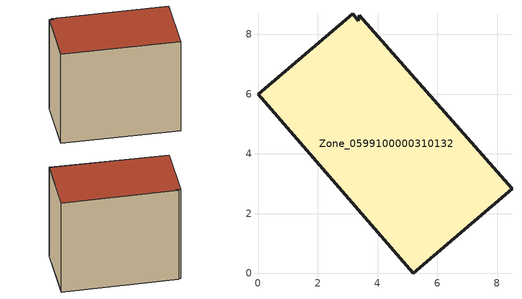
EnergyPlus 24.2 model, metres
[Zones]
Zone_0599100000310132
 floor ground (C_G): 5.2,0 0,6 3.17,8.69 3.36,8.46 3.39,8.64 8.5,2.84 z0
 wall outside (C_F): 5.2,0 8.5,2.84 3.39,8.64 3.36,8.46 3.17,8.69 0,6 5.2,0 z0:6.84
 roof outside (C_R): 0,6 5.2,0 8.5,2.84 3.39,8.64 3.36,8.46 3.17,8.69 z6.84
[BUILDING]
Pand.0599100000310132: North Axis=0; Terrain=City; Loads Convergence Tolerance Value=0.04; Temperature Convergence Tolerance Value=0.4; Solar Distribution=FullExterior; Maximum Number of Warmup Days=25; Minimum Number of Warmup Days=1
[Site:Location]
Rotterdam.The.Hague.AP_ZH_NLD Design_Conditions: Latitude=51.96; Longitude=4.45; Time Zone=1; Elevation=-4.5
[SITE:GROUNDTEMPERATURE:BUILDINGSURFACE]
18, 18, 18, 18, 18, 18, 18, 18, 18, 18, 18, 18
[MATERIAL] Thermal Absorptance=0.9; Solar Absorptance=0.7; Visible Absorptance=0.7
Name | Roughness | Thickness | Conductivity | Density | Specific Heat
G.TC.1946 | MediumSmooth | 0.15 | 1 | 540 | 1210
F.TC.1946 | Rough | 0.3 | 0.857143 | 1920 | 840
R.TC.1946 | MediumRough | 0.2 | 0.909091 | 1500 | 1000
[CONSTRUCTION]
C_G: G.TC.1946
C_F: F.TC.1946
C_R: R.TC.1946
[ZONE]
Zone_0599100000310132: Type=1; Multiplier=1; Ceiling Height=Autocalculate; Volume=Autocalculate; Floor Area=autocalculate; Part of Total Floor Area=Yes
[ZONEINFILTRATION:DESIGNFLOWRATE]
Infil_Zone_0599100000310132: Zone or ZoneList or Space or SpaceList=Zone_0599100000310132; Schedule=AlwaysOn; Design Flow Rate Calculation Method=Flow/Area; Flow Rate per Floor Area=0.003; Constant Term Coefficient=1; Temperature Term Coefficient=0; Velocity Term Coefficient=0; Velocity Squared Term Coefficient=0
[HVACTEMPLATE:ZONE:IDEALLOADSAIRSYSTEM]
Zone_0599100000310132: Maximum Heating Supply Air Temperature=50; Minimum Cooling Supply Air Temperature=13; Maximum Heating Supply Air Humidity Ratio=0.0156; Minimum Cooling Supply Air Humidity Ratio=0.0077; Heating Limit=NoLimit; Cooling Limit=NoLimit; Dehumidification Control Type=ConstantSensibleHeatRatio; Cooling Sensible Heat Ratio=0.7; Dehumidification Setpoint=60; Humidification Control Type=None; Humidification Setpoint=30; Outdoor Air Method=None; Outdoor Air Flow Rate per Person=0.00944; Outdoor Air Flow Rate per Zone Floor Area=0; Outdoor Air Flow Rate per Zone=0; Demand Controlled Ventilation Type=None; Outdoor Air Economizer Type=NoEconomizer; Heat Recovery Type=None; Sensible Heat Recovery Effectiveness=0.7; Latent Heat Recovery Effectiveness=0.65
[ZONECONTROL:THERMOSTAT]
ThermostatControl_Zone_0599100000310132: Zone or ZoneList=Zone_0599100000310132; Control Type Schedule=DualSetpointControlType; Control 1=Thermostat_Zone_0599100000310132; Temperature Difference Between Cutout And Setpoint=0
[THERMOSTATSETPOINT:DUALSETPOINT]
Thermostat_Zone_0599100000310132: Heating Setpoint Temperature Schedule=HeatingSetpoint_Zone_0599100000310132; Cooling Setpoint Temperature Schedule=CoolingSetpoint_Zone_0599100000310132
[SCHEDULE:COMPACT]
HeatingSetpoint_Zone_0599100000310132: Through: 12/31, For: AllDays, Until: 24:00, 21
CoolingSetpoint_Zone_0599100000310132: Through: 12/31, For: AllDays, Until: 24:00, 24
DualSetpointControlType: Through: 12/31, For: AllDays, Until: 24:00, 4
AlwaysOn: Through: 12/31, For: AllDays, Until: 24:00, 1
